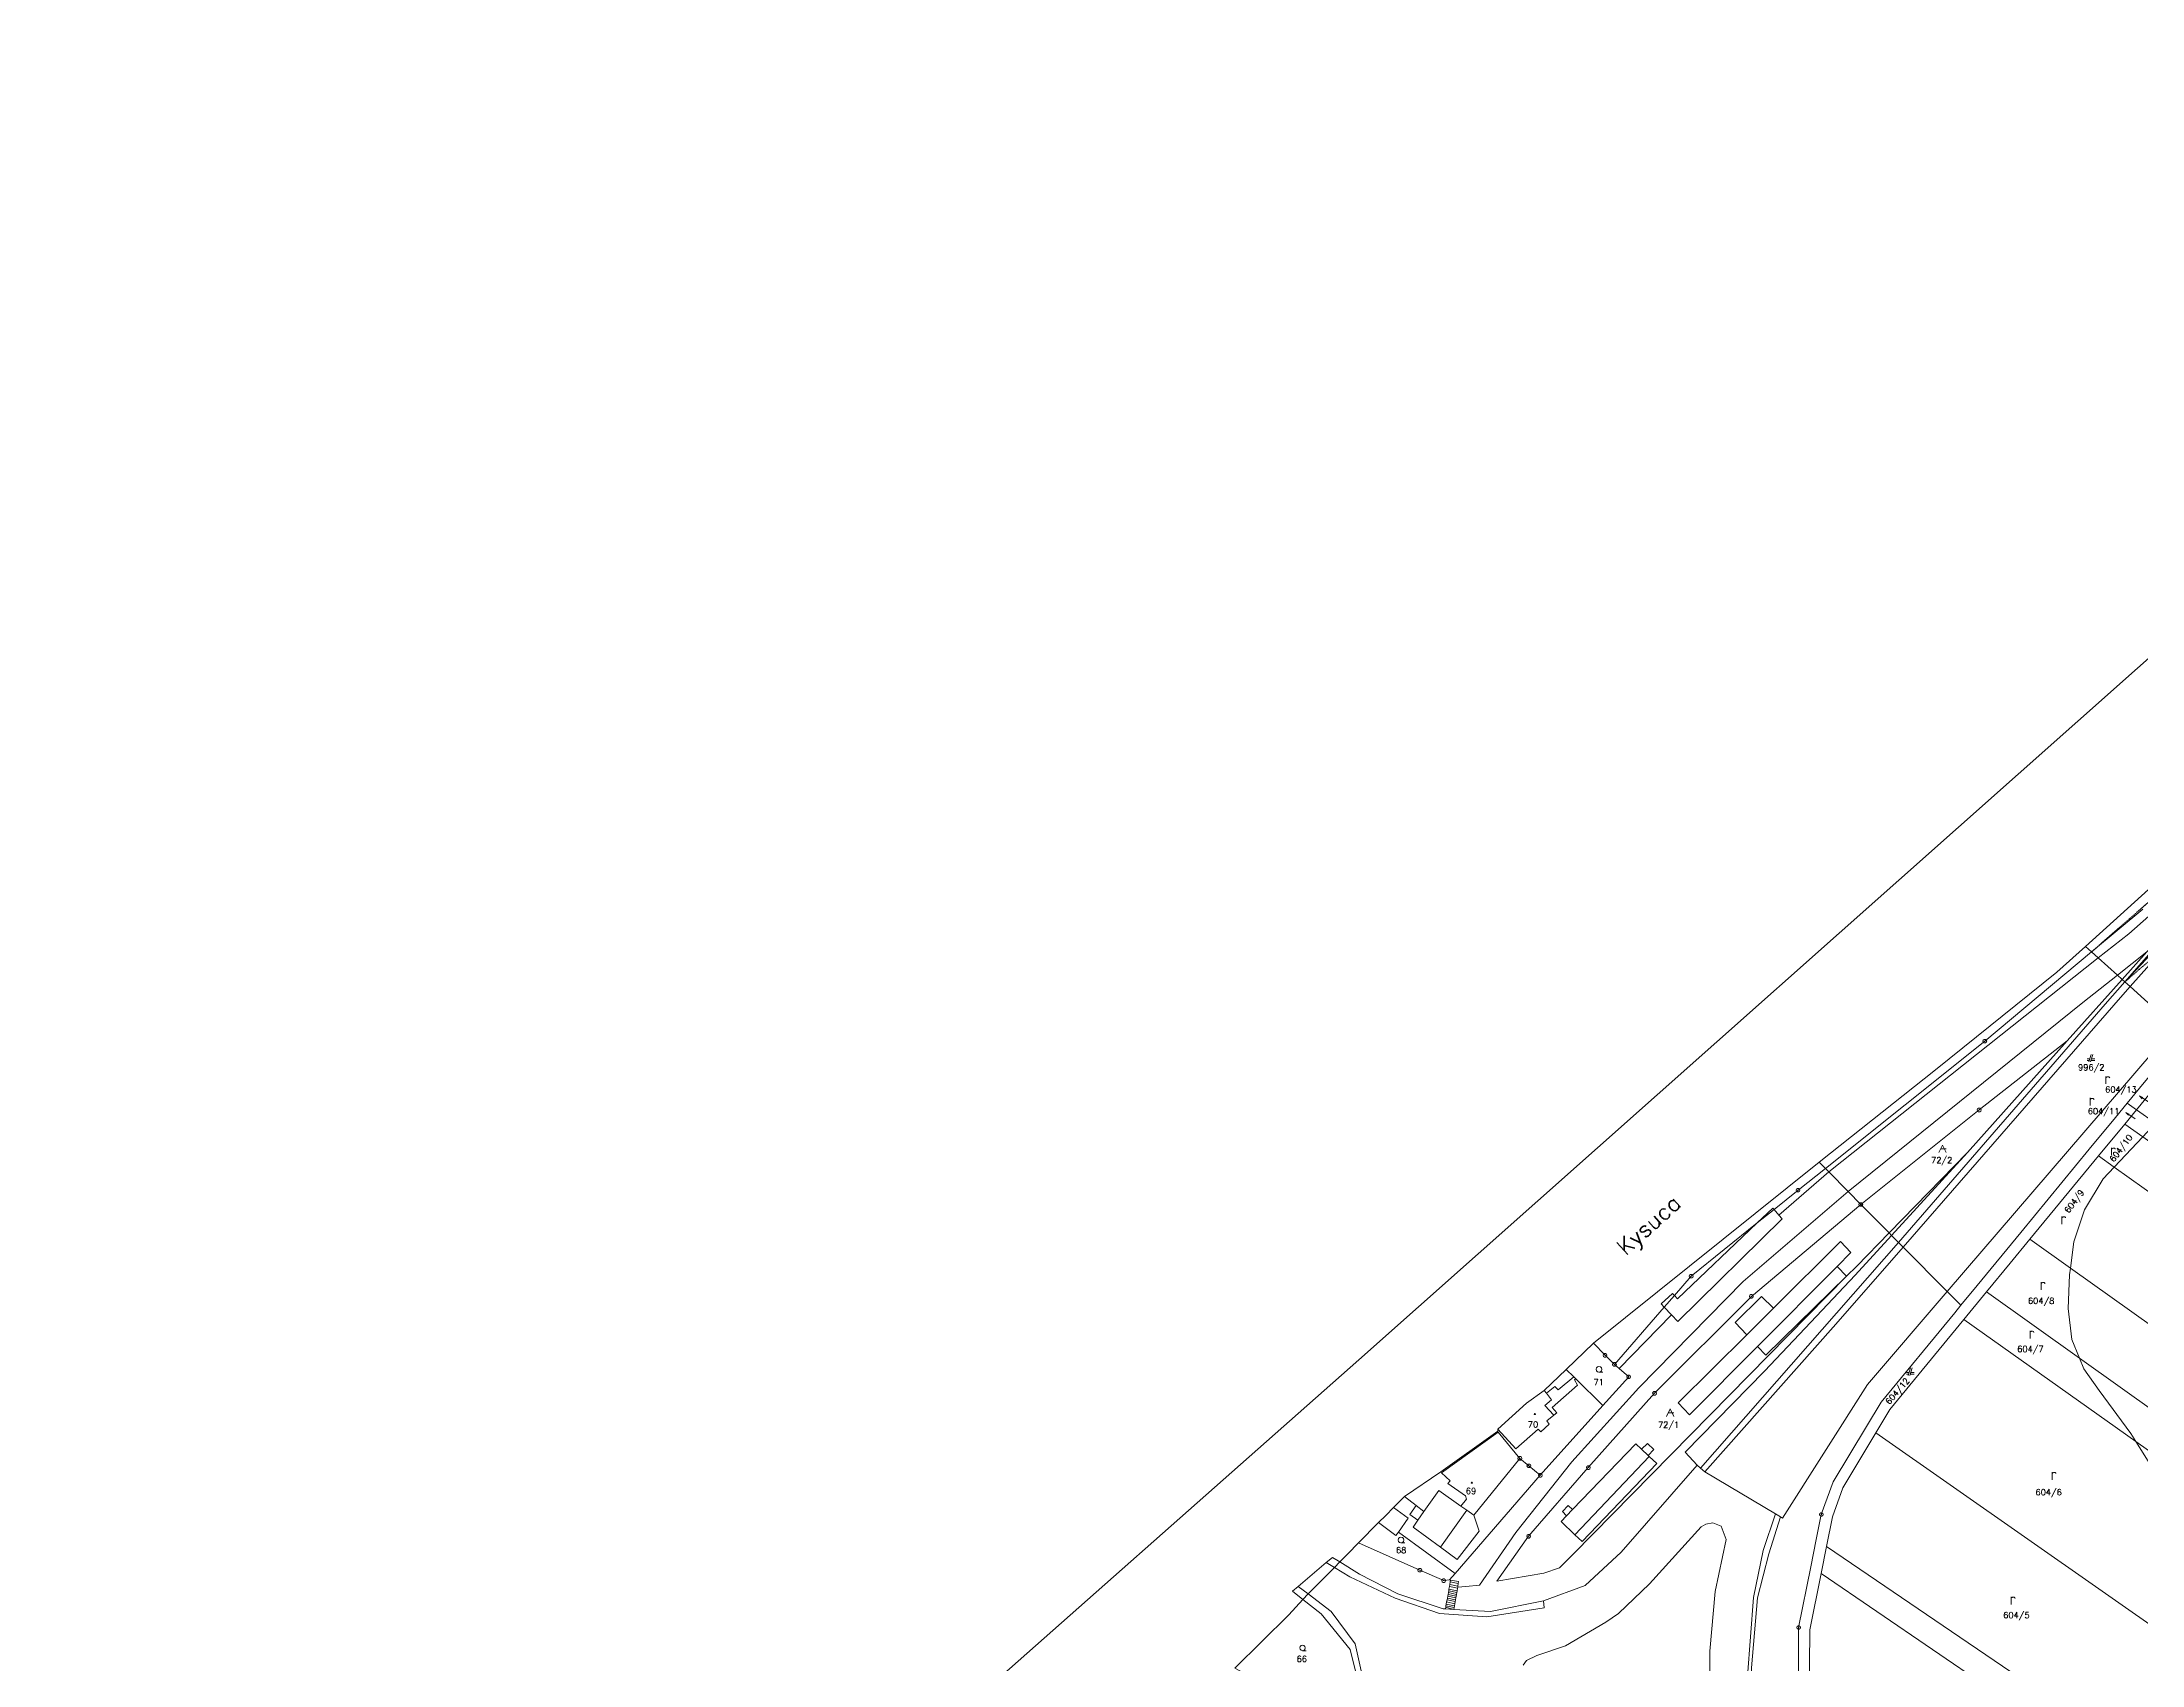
# Model space of a CAD drawing. Extents: x -443817 to 3, y -1171930 to -442383.
# Drawn here: x -443817 to -443260, y -1170342 to -1169912 of the extents above; entities that cross this region are included whole.
import ezdxf
from ezdxf.enums import TextEntityAlignment as Align

# ---------------------------------------------------------------- set-up
doc = ezdxf.new("R2010")
doc.units = 0
doc.header["$LTSCALE"] = 0.5
doc.linetypes.add('DASHDOT', pattern=[25.4, 12.7, -6.35, 0, -6.35])
doc.linetypes.add('DOT', pattern=[0.25, 0, -0.25])
for name, color, linetype, lineweight in [('KATUZ', 7, 'Continuous', 0), ('KLADPAR', 7, 'Continuous', 0), ('ZAPPAR', 7, 'Continuous', 0), ('ZNACKY', 7, 'Continuous', 0), ('ZUOB', 7, 'Continuous', 0)]:
    doc.layers.add(name, color=color, linetype=linetype, lineweight=lineweight)
doc.styles.add('ROMANS', font='romans.shx', dxfattribs={"height": 0.2})

# ---------------------------------------------------------------- blocks, each defined once
blk = doc.blocks.new('$5')
at = {"color": 0}
blk.add_line((-0.12, 0), (0.12, 0), dxfattribs=at)
at = {"color": 0, "flags": 128}
blk.add_lwpolyline([(0.15, 0.48), (0.4, 0.3), (0.5, 0.01), (0.4, -0.28), (0.15, -0.46), (-0.16, -0.46), (-0.41, -0.28), (-0.51, 0.01), (-0.41, 0.3), (-0.16, 0.48), (0.15, 0.48)], dxfattribs=at)
blk = doc.blocks.new('$30')
at = {"color": 0, "flags": 128}
blk.add_lwpolyline([(0, 0), (-0.38, 0.1), (-0.65, 0.37), (-0.75, 0.74), (-0.65, 1.11), (-0.38, 1.38), (-0.01, 1.48), (0.36, 1.38), (0.63, 1.11), (0.73, 0.73), (0.63, 0.35), (0.36, 0.08), (-0.02, -0.02), (0.98, -0.02)], dxfattribs=at)
blk = doc.blocks.new('$45')
at = {"color": 0, "flags": 128}
blk.add_lwpolyline([(0.09, 0.15), (0.18, 0), (0.09, -0.15), (-0.09, -0.15), (-0.18, 0), (-0.09, 0.15), (0.09, 0.15)], dxfattribs=at)
blk = doc.blocks.new('$435')
at = {"color": 0}
blk.add_line((1, 1), (-0.5, 1), dxfattribs=at)
at = {"color": 0, "flags": 128}
blk.add_lwpolyline([(-1, 0), (0, 2), (1, 0)], dxfattribs=at)
blk = doc.blocks.new('$432')
at = {"color": 0}
for p, q in [((-0.32, 0.8), (-1, 0.8)), ((-1, 0.4), (-0.46, 0.4)), ((0.1, 2), (-0.6, 0)), ((-0.1, 0), (0.5, 2)), ((0.02, 0.4), (1, 0.4)), ((1, 0.8), (0.14, 0.8))]:
    blk.add_line(p, q, dxfattribs=at)
blk = doc.blocks.new('$489')
at = {"color": 0}
blk.add_line((-0.2, 2), (0, 3), dxfattribs=at)
at = {"color": 0, "flags": 128}
blk.add_lwpolyline([(0, 0), (0, 3), (0.2, 2)], dxfattribs=at)
blk = doc.blocks.new('$479')
at = {"color": 0, "flags": 128}
for points in [[(0, 0), (0, 1.27), (0, 2)], [(0, 1.6), (0.1, 1.73), (0.23, 1.84), (0.37, 1.89), (0.6, 1.9), (0.77, 1.87), (0.87, 1.8), (0.96, 1.7), (1, 1.6)]]:
    blk.add_lwpolyline(points, dxfattribs=at)

msp = doc.modelspace()

# ---------------------------------------------------------------- linework, layer by layer
at = {"layer": 'KATUZ', "color": 7, "linetype": 'Continuous', "flags": 128}
msp.add_lwpolyline([(-443794.45, -1170782.16), (-443796.1, -1170767.88), (-443795.85, -1170744.99), (-443808.71, -1170677.14), (-443816.71, -1170630.78), (-443814.76, -1170616), (-443810.97, -1170604.15), (-443791.55, -1170565.47), (-443769.77, -1170532), (-443739.66, -1170498.49), (-443701.79, -1170468.69), (-443467.57, -1170261.52), (-443245.25, -1170064.11), (-443171.5, -1169998.33), (-442994.44, -1169842.64), (-442982.48, -1169816.46), (-442961.86, -1169771.31), (-442948.83, -1169742.79), (-442766.04, -1169287.74)], dxfattribs=at)
at = {"layer": 'KLADPAR', "color": 7, "linetype": 'Continuous'}
msp.add_line((-443273.25, -1170153.4), (-443274.92, -1170151.93), dxfattribs=at)
at = {"layer": 'KLADPAR', "color": 7, "linetype": 'Continuous', "flags": 128}
for points in [[(-443020.42, -1169936.47), (-443015.04, -1169940.6), (-443026.09, -1169954.69), (-443093.25, -1170025.02), (-443158.56, -1170093.48), (-443160, -1170095.02), (-443162.22, -1170097.04), (-443175.72, -1170109.36), (-443178.56, -1170111.99), (-443189.03, -1170121.72), (-443206.19, -1170137.67), (-443211.26, -1170142.38), (-443217.8, -1170148.46), (-443219.36, -1170149.91), (-443230.3, -1170160.08), (-443232.08, -1170161.73), (-443248.02, -1170176.1), (-443250.63, -1170173.76), (-443263.04, -1170162.58), (-443264.45, -1170161.33)], [(-443274.92, -1170151.93), (-443206.29, -1170089.93), (-443149.52, -1170025.45), (-443150.64, -1170034.48), (-443150.99, -1170037.35)], [(-443701.79, -1170468.69), (-443467.57, -1170261.52), (-443245.25, -1170064.11)], [(-443206.29, -1170089.93), (-443274.92, -1170151.93), (-443282.48, -1170158.76), (-443314.64, -1170184.69), (-443345.49, -1170209.13), (-443405.32, -1170257.09), (-443412.61, -1170264.1), (-443418.39, -1170269.66), (-443423.11, -1170273), (-443430.72, -1170279.92), (-443430.74, -1170280.49), (-443445.78, -1170291.29), (-443455.46, -1170297.82), (-443458.37, -1170300.69), (-443460.39, -1170302.8), (-443462.31, -1170304.7), (-443467.64, -1170310.04), (-443470.5, -1170312.98), (-443472.62, -1170315.13), (-443474.05, -1170316.58), (-443481.01, -1170323.63), (-443482.42, -1170325.06), (-443486.1, -1170329.18), (-443500.47, -1170343.26)], [(-443253.7, -1170181.22), (-443260.56, -1170189.55), (-443263.8, -1170193.49), (-443263.8, -1170193.49), (-443266.93, -1170197.29), (-443273.88, -1170205.74), (-443292.06, -1170227.83), (-443303.57, -1170241.82), (-443307.95, -1170247.1), (-443311.56, -1170243.45), (-443323.25, -1170231.64), (-443324.45, -1170230.43), (-443326.32, -1170228.56), (-443326.95, -1170227.92), (-443306.14, -1170206.62), (-443279.77, -1170176.96), (-443303.07, -1170195.31), (-443334.46, -1170220.38), (-443337.82, -1170216.9), (-443342.94, -1170211.71), (-443343.85, -1170210.79), (-443345.49, -1170209.13), (-443314.64, -1170184.69), (-443282.48, -1170158.76), (-443274.92, -1170151.93), (-443273.25, -1170153.4), (-443271.48, -1170154.98), (-443266.42, -1170159.56), (-443265.23, -1170160.63), (-443265.16, -1170160.69), (-443264.45, -1170161.33), (-443263.04, -1170162.58), (-443250.63, -1170173.76)], [(-443264.45, -1170161.33), (-443265.16, -1170160.69), (-443265.23, -1170160.63), (-443266.42, -1170159.56), (-443271.48, -1170154.98), (-443273.25, -1170153.4)], [(-443351.11, -1170352.61), (-443350.98, -1170336.92), (-443350.94, -1170332.54), (-443347.7, -1170316.39), (-443346.25, -1170309.17), (-443344.93, -1170302.58), (-443341.8, -1170293.9), (-443332.95, -1170279.23), (-443329.08, -1170272.81), (-443309.55, -1170249.08), (-443307.95, -1170247.1), (-443303.57, -1170241.82), (-443292.06, -1170227.83), (-443273.88, -1170205.74), (-443266.93, -1170197.29), (-443263.8, -1170193.49), (-443261.35, -1170195.23), (-443261.35, -1170195.23), (-443264.48, -1170199.03), (-443271.44, -1170207.48), (-443289.61, -1170229.57), (-443294.84, -1170235.92), (-443301.13, -1170243.56), (-443307.1, -1170250.82), (-443326.76, -1170274.72), (-443330.51, -1170280.94), (-443339.23, -1170295.45), (-443341.99, -1170303.17), (-443343.56, -1170311.01), (-443345.01, -1170318.23), (-443348, -1170333.13), (-443348.15, -1170352.15)], [(-443467.89, -1170346.25), (-443469.87, -1170338.31), (-443477.52, -1170328.93), (-443482.42, -1170325.06), (-443481.01, -1170323.63), (-443474.05, -1170316.58), (-443472.62, -1170315.13), (-443470.5, -1170312.98), (-443467.64, -1170310.04), (-443451.37, -1170317.33), (-443445.05, -1170320.09), (-443443.48, -1170319.91), (-443442.01, -1170318.22), (-443419.44, -1170292.16), (-443402.83, -1170273.66), (-443396, -1170266.06), (-443398.56, -1170263.82), (-443399.77, -1170262.77), (-443402.28, -1170260.35), (-443405.32, -1170257.09), (-443345.49, -1170209.13), (-443343.85, -1170210.79), (-443342.94, -1170211.71), (-443337.82, -1170216.9), (-443334.46, -1170220.38), (-443363.48, -1170244.75), (-443389.14, -1170270.43), (-443406.71, -1170290.13), (-443422.53, -1170308.33), (-443430.98, -1170320.26), (-443418.5, -1170318.1), (-443414.32, -1170316.73), (-443410.68, -1170313.03), (-443338.24, -1170239.38), (-443338.24, -1170239.38), (-443335.51, -1170236.69), (-443326.95, -1170227.92), (-443326.32, -1170228.56), (-443324.45, -1170230.43), (-443323.25, -1170231.64), (-443311.56, -1170243.45), (-443307.95, -1170247.1), (-443309.55, -1170249.08), (-443329.08, -1170272.81), (-443332.95, -1170279.23), (-443341.8, -1170293.9), (-443344.93, -1170302.58), (-443346.25, -1170309.17), (-443347.7, -1170316.39), (-443350.94, -1170332.54), (-443350.98, -1170336.92), (-443351.11, -1170352.61)]]:
    msp.add_lwpolyline(points, dxfattribs=at)
at = {"layer": 'KLADPAR', "color": 7, "linetype": 'DOT'}
for points in [[(-443264.45, -1170161.33), (-443253.46, -1170151.88), (-443215.88, -1170119.65), (-443168.75, -1170071.71), (-443155.14, -1170057.94), (-443135.48, -1170038.06), (-443133.03, -1170035.9), (-443111.22, -1170016.64), (-443032.31, -1169946.97), (-443032.11, -1169946.79), (-443020.42, -1169936.47)], [(-443273.25, -1170153.4), (-443256.11, -1170138.4), (-443234.55, -1170119.51), (-443219.58, -1170106.4), (-443208.72, -1170095.47), (-443184.01, -1170070.59), (-443150.99, -1170037.35)]]:
    msp.add_lwpolyline(points, dxfattribs=at)
at = {"layer": 'KLADPAR', "color": 7, "linetype": 'DASHDOT'}
for points in [[(-443020.42, -1169936.47), (-443032.11, -1169946.79), (-443032.31, -1169946.97), (-443111.22, -1170016.64), (-443133.03, -1170035.9), (-443135.48, -1170038.06), (-443155.14, -1170057.94), (-443168.75, -1170071.71), (-443215.88, -1170119.65), (-443253.46, -1170151.88), (-443264.45, -1170161.33)], [(-443150.99, -1170037.35), (-443184.01, -1170070.59), (-443208.72, -1170095.47), (-443219.58, -1170106.4), (-443234.55, -1170119.51), (-443256.11, -1170138.4), (-443273.25, -1170153.4)]]:
    msp.add_lwpolyline(points, dxfattribs=at)
at = {"layer": 'KLADPAR', "color": 7, "linetype": 'Continuous', "flags": 128}
for points in [[(-443258.11, -1170191.29), (-443261.35, -1170195.23), (-443263.8, -1170193.49), (-443260.56, -1170189.55), (-443253.7, -1170181.22), (-443248.02, -1170176.1), (-443245.81, -1170178.09), (-443251.38, -1170183.13), (-443258.11, -1170191.29)], [(-443326.95, -1170227.92), (-443334.46, -1170220.38), (-443303.07, -1170195.31), (-443279.77, -1170176.96), (-443306.14, -1170206.62), (-443326.95, -1170227.92)], [(-443258.11, -1170191.29), (-443253.02, -1170194.9), (-443254.78, -1170197.24), (-443256.28, -1170198.83), (-443261.35, -1170195.23), (-443258.11, -1170191.29)], [(-443169.51, -1170266.55), (-443174.42, -1170273.57), (-443175.8, -1170275.51), (-443267.26, -1170210.45), (-443259.69, -1170202.44), (-443169.51, -1170266.55)], [(-443271.44, -1170207.48), (-443267.26, -1170210.45), (-443270.17, -1170213.54), (-443275.15, -1170221.79), (-443277.96, -1170230.26), (-443278.88, -1170237.21), (-443289.61, -1170229.57), (-443271.44, -1170207.48)], [(-443175.8, -1170275.51), (-443192.34, -1170298.83), (-443278.88, -1170237.21), (-443277.96, -1170230.26), (-443275.15, -1170221.79), (-443270.17, -1170213.54), (-443267.26, -1170210.45), (-443175.8, -1170275.51)], [(-443334.46, -1170220.38), (-443326.95, -1170227.92), (-443335.51, -1170236.69), (-443338.24, -1170239.38), (-443410.68, -1170313.03), (-443414.32, -1170316.73), (-443418.5, -1170318.1), (-443430.98, -1170320.26), (-443422.53, -1170308.33), (-443406.71, -1170290.13), (-443389.14, -1170270.43), (-443363.48, -1170244.75), (-443334.46, -1170220.38)], [(-443289.61, -1170229.57), (-443278.88, -1170237.21), (-443279.11, -1170238.99), (-443279.52, -1170247.94), (-443278.51, -1170256.2), (-443276.5, -1170261.11), (-443301.13, -1170243.56), (-443294.84, -1170235.92), (-443289.61, -1170229.57)], [(-443192.34, -1170298.83), (-443202.83, -1170313.62), (-443276.5, -1170261.11), (-443278.51, -1170256.2), (-443279.52, -1170247.94), (-443279.11, -1170238.99), (-443278.88, -1170237.21), (-443192.34, -1170298.83)], [(-443301.13, -1170243.56), (-443276.5, -1170261.11), (-443275.33, -1170263.97), (-443271.3, -1170269.66), (-443262.87, -1170281.09), (-443261.55, -1170283.19), (-443307.1, -1170250.82), (-443301.13, -1170243.56)], [(-443326.76, -1170274.72), (-443307.1, -1170250.82), (-443261.55, -1170283.19), (-443256.06, -1170291.91), (-443251.6, -1170304.38), (-443249.28, -1170317.23), (-443249.45, -1170331.29), (-443250.77, -1170336.64), (-443330.51, -1170280.94), (-443326.76, -1170274.72)], [(-443402.83, -1170273.66), (-443410.06, -1170266.58), (-443410.58, -1170266.08), (-443412.61, -1170264.1), (-443405.32, -1170257.09), (-443402.28, -1170260.35), (-443399.77, -1170262.77), (-443398.56, -1170263.82), (-443396, -1170266.06), (-443402.83, -1170273.66)], [(-443419.44, -1170292.16), (-443422.46, -1170289.67), (-443424.86, -1170287.69), (-443430.57, -1170280.7), (-443430.74, -1170280.49), (-443430.72, -1170279.92), (-443423.11, -1170273), (-443418.39, -1170269.66), (-443412.61, -1170264.1), (-443410.58, -1170266.08), (-443410.06, -1170266.58), (-443402.83, -1170273.66), (-443419.44, -1170292.16)], [(-443202.83, -1170313.62), (-443208.16, -1170321.13), (-443261.55, -1170283.19), (-443262.87, -1170281.09), (-443271.3, -1170269.66), (-443275.33, -1170263.97), (-443276.5, -1170261.11), (-443202.83, -1170313.62)], [(-443442.01, -1170318.22), (-443457.05, -1170307.25), (-443457.73, -1170308.12), (-443462.31, -1170304.7), (-443460.39, -1170302.8), (-443458.37, -1170300.69), (-443455.46, -1170297.82), (-443445.78, -1170291.29), (-443430.74, -1170280.49), (-443430.57, -1170280.7), (-443424.86, -1170287.69), (-443422.46, -1170289.67), (-443419.44, -1170292.16), (-443442.01, -1170318.22)], [(-443330.51, -1170280.94), (-443250.77, -1170336.64), (-443251.94, -1170341.35), (-443256.33, -1170351.31), (-443261.02, -1170358.28), (-443265.91, -1170363.82), (-443343.56, -1170311.01), (-443341.99, -1170303.17), (-443339.23, -1170295.45), (-443330.51, -1170280.94)], [(-443208.16, -1170321.13), (-443229.63, -1170351.41), (-443250.77, -1170336.64), (-443249.45, -1170331.29), (-443249.28, -1170317.23), (-443251.6, -1170304.38), (-443256.06, -1170291.91), (-443261.55, -1170283.19), (-443208.16, -1170321.13)], [(-443457.05, -1170307.25), (-443442.01, -1170318.22), (-443443.48, -1170319.91), (-443445.05, -1170320.09), (-443451.37, -1170317.33), (-443467.64, -1170310.04), (-443462.31, -1170304.7), (-443457.73, -1170308.12), (-443457.05, -1170307.25)], [(-443343.56, -1170311.01), (-443265.91, -1170363.82), (-443267.57, -1170365.69), (-443271.15, -1170368.54), (-443345.01, -1170318.23), (-443343.56, -1170311.01)], [(-443345.01, -1170318.23), (-443271.15, -1170368.54), (-443274.79, -1170371.43), (-443282.57, -1170376.22), (-443294, -1170380.79), (-443305.99, -1170383.19), (-443314.17, -1170383.36), (-443323.21, -1170395.86), (-443312.63, -1170413.32), (-443304.72, -1170425.64), (-443305.08, -1170425.61), (-443306.92, -1170424.87), (-443323.96, -1170418.01), (-443329.89, -1170415.62), (-443344.67, -1170374.13), (-443348.15, -1170352.15), (-443348, -1170333.13), (-443345.01, -1170318.23)], [(-443472.45, -1170359.82), (-443478.9, -1170355.28), (-443477.33, -1170352.48), (-443481.45, -1170350.1), (-443485.01, -1170347.93), (-443486.45, -1170350.86), (-443500.47, -1170343.26), (-443486.1, -1170329.18), (-443482.42, -1170325.06), (-443477.52, -1170328.93), (-443469.87, -1170338.31), (-443467.89, -1170346.25), (-443468.01, -1170350.29), (-443469.05, -1170354.39), (-443472.45, -1170359.82)]]:
    msp.add_lwpolyline(points, close=True, dxfattribs=at)
at = {"layer": 'KLADPAR', "color": 7, "linetype": 'Continuous'}
for points in [[(-443261.35, -1170195.23), (-443256.28, -1170198.83), (-443259.69, -1170202.44), (-443264.48, -1170199.03)], [(-443264.48, -1170199.03), (-443259.69, -1170202.44), (-443267.26, -1170210.45), (-443271.44, -1170207.48)]]:
    msp.add_3dface(points, dxfattribs=at)
at = {"layer": 'ZAPPAR', "color": 7, "linetype": 'Continuous'}
for p, q in [((-443326.32, -1170228.56), (-443306.14, -1170206.62)), ((-443342.94, -1170211.71), (-443356.15, -1170223.17)), ((-443357.76, -1170221.32), (-443361.9, -1170225.27)), ((-443357.44, -1170221.68), (-443357.76, -1170221.32)), ((-443324.45, -1170230.43), (-443376.97, -1170290.23)), ((-443339.81, -1170230.2), (-443357.59, -1170247.85)), ((-443361.84, -1170257.98), (-443340.7, -1170236.78)), ((-443399.77, -1170262.77), (-443386.57, -1170247.59)), ((-443357.59, -1170247.85), (-443364.67, -1170254.88)), ((-443398.56, -1170263.82), (-443384.63, -1170249.64)), ((-443418.39, -1170269.66), (-443417.82, -1170270.4)), ((-443424.86, -1170287.69), (-443437.02, -1170302.77)), ((-443394.15, -1170283.82), (-443410.9, -1170301.26)), ((-443410.25, -1170307.92), (-443390.57, -1170287.15)), ((-443392.63, -1170285.24), (-443394.15, -1170283.82)), ((-443390.86, -1170286.89), (-443392.63, -1170285.24)), ((-443390.57, -1170287.15), (-443390.86, -1170286.89)), ((-443455.46, -1170297.82), (-443452.34, -1170300.19)), ((-443452.34, -1170300.19), (-443450.31, -1170301.74)), ((-443450.31, -1170301.74), (-443451.93, -1170304.09)), ((-443438.94, -1170301.42), (-443445.87, -1170311.26)), ((-443410.9, -1170301.26), (-443412.47, -1170302.89)), ((-443474.05, -1170316.58), (-443476.2, -1170315.3)), ((-443407.52, -1170321.42), (-443398.04, -1170312.55)), ((-443443.45, -1170321.12), (-443443.54, -1170321.65)), ((-443443.48, -1170319.91), (-443443.25, -1170319.95)), ((-443443.33, -1170320.42), (-443443.45, -1170321.12)), ((-443443.45, -1170321.12), (-443441.29, -1170321.52)), ((-443443.25, -1170319.95), (-443443.33, -1170320.42)), ((-443443.33, -1170320.42), (-443441.18, -1170320.81)), ((-443418.58, -1170325.47), (-443407.52, -1170321.42)), ((-443444.45, -1170326.73), (-443442.28, -1170327.22)), ((-443444.37, -1170326.29), (-443442.2, -1170326.78)), ((-443444.27, -1170325.74), (-443442.11, -1170326.23)), ((-443444.17, -1170325.19), (-443442.01, -1170325.65)), ((-443444.08, -1170324.71), (-443441.93, -1170325.15)), ((-443443.99, -1170324.23), (-443441.85, -1170324.69)), ((-443443.9, -1170323.73), (-443441.76, -1170324.19)), ((-443443.81, -1170323.23), (-443441.68, -1170323.73)), ((-443443.73, -1170322.76), (-443441.6, -1170323.28)), ((-443443.66, -1170322.33), (-443441.51, -1170322.77)), ((-443443.54, -1170321.65), (-443441.39, -1170322.09)), ((-443442.2, -1170326.78), (-443442.28, -1170327.22)), ((-443442.11, -1170326.23), (-443442.2, -1170326.78)), ((-443442.01, -1170325.65), (-443442.11, -1170326.23)), ((-443441.93, -1170325.15), (-443442.01, -1170325.65)), ((-443441.85, -1170324.69), (-443441.93, -1170325.15)), ((-443441.76, -1170324.19), (-443441.85, -1170324.69)), ((-443441.68, -1170323.73), (-443441.76, -1170324.19)), ((-443441.6, -1170323.28), (-443441.68, -1170323.73)), ((-443441.51, -1170322.77), (-443441.6, -1170323.28)), ((-443441.39, -1170322.09), (-443441.51, -1170322.77))]:
    msp.add_line(p, q, dxfattribs=at)
at = {"layer": 'ZAPPAR', "color": 7, "linetype": 'Continuous', "flags": 128}
for points in [[(-443021.57, -1169935.38), (-443032.11, -1169946.79), (-443050.99, -1169967.24), (-443164.87, -1170089.97), (-443250.63, -1170173.76), (-443256.92, -1170179.91), (-443311.56, -1170243.45)], [(-443264.45, -1170161.33), (-443237.67, -1170132.89), (-443216.3, -1170109.88), (-443199.32, -1170091.59), (-443163.92, -1170053.63), (-443138.14, -1170026.25)], [(-443324.45, -1170230.43), (-443269.63, -1170167.22), (-443264.45, -1170161.33), (-443230.91, -1170123.19), (-443219.31, -1170110.13)], [(-443323.25, -1170231.64), (-443265, -1170164.75), (-443263.04, -1170162.58), (-443253.46, -1170151.88), (-443222.01, -1170116.77)], [(-443279.77, -1170176.96), (-443265.16, -1170160.69), (-443258.59, -1170153.38), (-443230.91, -1170123.19)], [(-443343.85, -1170210.79), (-443301.58, -1170177.08), (-443273.25, -1170153.4), (-443259.67, -1170142.05)], [(-443342.94, -1170211.71), (-443271.48, -1170154.98), (-443263.42, -1170148.58), (-443258.07, -1170143.92)], [(-443337.82, -1170216.9), (-443275.63, -1170166.82), (-443266.42, -1170159.56), (-443258.59, -1170153.38)], [(-443343.85, -1170210.79), (-443351.11, -1170216.58), (-443357.44, -1170221.68)], [(-443337.82, -1170216.9), (-443365.67, -1170240.8), (-443393.33, -1170268.94), (-443411.09, -1170288.56), (-443425.89, -1170307.3), (-443435.6, -1170321.27), (-443439.21, -1170321.68), (-443441.34, -1170321.81)], [(-443386.57, -1170247.59), (-443384.63, -1170249.64), (-443383.01, -1170251.37), (-443355.27, -1170224.18), (-443356.15, -1170223.17), (-443357.44, -1170221.68)], [(-443386.57, -1170247.59), (-443383.88, -1170244.49), (-443379.43, -1170239.38), (-443361.9, -1170225.27), (-443357.44, -1170221.68)], [(-443361.9, -1170225.27), (-443383.04, -1170245.42), (-443383.88, -1170244.49)], [(-443326.32, -1170228.56), (-443335.99, -1170239.07), (-443347.7, -1170251.53), (-443359.98, -1170264.59), (-443381.03, -1170286), (-443377.82, -1170289.45)], [(-443323.25, -1170231.64), (-443341.05, -1170252.07), (-443375.85, -1170291.23)], [(-443340.7, -1170236.78), (-443337.06, -1170233.12), (-443339.81, -1170230.2)], [(-443359.63, -1170260.28), (-443338.24, -1170239.38), (-443340.7, -1170236.78)], [(-443311.56, -1170243.45), (-443332.71, -1170268.05), (-443355.21, -1170303.53), (-443355.79, -1170303.18)], [(-443383.88, -1170244.49), (-443384.38, -1170243.94), (-443387.39, -1170246.71), (-443386.57, -1170247.59)], [(-443357.59, -1170247.85), (-443360.77, -1170244.77), (-443367.76, -1170251.64), (-443364.67, -1170254.88), (-443382.89, -1170272.98), (-443379.91, -1170276.1), (-443361.84, -1170257.98), (-443359.63, -1170260.28)], [(-443410.06, -1170266.58), (-443410.39, -1170266.85), (-443409.54, -1170268.23), (-443416.3, -1170274.16), (-443415.05, -1170275.6), (-443415.86, -1170276.25), (-443417.75, -1170277.76), (-443417.07, -1170278.62), (-443419.26, -1170280.68), (-443420.03, -1170279.97), (-443425.96, -1170285.18), (-443430.72, -1170279.92)], [(-443410.58, -1170266.08), (-443414.69, -1170269.5), (-443415.57, -1170268.59), (-443417.82, -1170270.4), (-443416.46, -1170272.19), (-443418.2, -1170273.7), (-443415.86, -1170276.25)], [(-443430.57, -1170280.7), (-443445.6, -1170291.54), (-443443.38, -1170293.65), (-443443.96, -1170294.3), (-443439.29, -1170297.6), (-443439.05, -1170298.52), (-443440.52, -1170300.31)], [(-443408.33, -1170309.73), (-443388.56, -1170289.02), (-443390.57, -1170287.15)], [(-443392.63, -1170285.24), (-443390.99, -1170283.72), (-443389.35, -1170285.29), (-443390.86, -1170286.89)], [(-443398.04, -1170312.55), (-443377.82, -1170289.45), (-443376.97, -1170290.23), (-443375.85, -1170291.23)], [(-443375.85, -1170291.23), (-443357.08, -1170302.42), (-443360.32, -1170312.06), (-443362.87, -1170324.56), (-443364.49, -1170345.39)], [(-443438.94, -1170301.42), (-443440.52, -1170300.31), (-443446.37, -1170296.2), (-443450.31, -1170301.74)], [(-443457.05, -1170307.25), (-443454.44, -1170303.5), (-443458.37, -1170300.69)], [(-443451.93, -1170304.09), (-443454.06, -1170302.53), (-443452.34, -1170300.19)], [(-443451.93, -1170304.09), (-443453.18, -1170305.9), (-443445.87, -1170311.26)], [(-443435.66, -1170306.98), (-443437.02, -1170302.77), (-443438.94, -1170301.42)], [(-443374.55, -1170360.35), (-443374.45, -1170338.82), (-443373.03, -1170322.97), (-443373.03, -1170322.97), (-443370.14, -1170309.22), (-443371.44, -1170305.63), (-443373.72, -1170304.73), (-443375.51, -1170305.11), (-443376.82, -1170305.87), (-443390.52, -1170320.96), (-443398.67, -1170328.85), (-443402.08, -1170331.08), (-443412.8, -1170337.38), (-443420.34, -1170339.96), (-443423.06, -1170341.28), (-443423.95, -1170342.52)], [(-443412.47, -1170302.89), (-443413.95, -1170304.43), (-443410.25, -1170307.92), (-443408.33, -1170309.73)], [(-443410.9, -1170301.26), (-443412.01, -1170300.16), (-443413.53, -1170301.76), (-443412.47, -1170302.89)], [(-443335.32, -1170443.07), (-443342.85, -1170432.32), (-443350.05, -1170416.32), (-443356.27, -1170398.35), (-443360.24, -1170380.86), (-443362.09, -1170367.71), (-443363.47, -1170343.2), (-443361.83, -1170324.65), (-443358.87, -1170313.02), (-443355.79, -1170303.18), (-443357.08, -1170302.42)], [(-443445.87, -1170311.26), (-443441.45, -1170314.49), (-443435.66, -1170306.98)], [(-443472.62, -1170315.13), (-443474.53, -1170313.94), (-443476.2, -1170315.3), (-443483.64, -1170321.62)], [(-443472.62, -1170315.13), (-443467.38, -1170318.39), (-443457.2, -1170323.61), (-443445.17, -1170327.57), (-443444.6, -1170327.6)], [(-443474.05, -1170316.58), (-443469.91, -1170319.06), (-443457.93, -1170324.77), (-443446.2, -1170328.79), (-443433.59, -1170329.68), (-443418.45, -1170327.27), (-443418.58, -1170325.47)], [(-443443.25, -1170319.95), (-443441.1, -1170320.3), (-443441.18, -1170320.81), (-443441.29, -1170321.52), (-443441.34, -1170321.81), (-443441.39, -1170322.09)], [(-443481.01, -1170323.63), (-443483.64, -1170321.62), (-443485.18, -1170322.86), (-443482.42, -1170325.06)], [(-443481.01, -1170323.63), (-443474.88, -1170328.32), (-443468.54, -1170336.81), (-443466.74, -1170344.76), (-443467.1, -1170351.08), (-443469.07, -1170356.71), (-443475.41, -1170371.21), (-443479.02, -1170382.88), (-443480.15, -1170383.38)], [(-443442.28, -1170327.22), (-443442.37, -1170327.73), (-443444.52, -1170327.15), (-443444.45, -1170326.73)], [(-443443.54, -1170321.65), (-443443.66, -1170322.33), (-443443.73, -1170322.76), (-443443.81, -1170323.23), (-443443.9, -1170323.73), (-443443.99, -1170324.23), (-443444.08, -1170324.71), (-443444.17, -1170325.19), (-443444.27, -1170325.74), (-443444.37, -1170326.29), (-443444.45, -1170326.73)], [(-443418.58, -1170325.47), (-443432.6, -1170328.29), (-443442.37, -1170327.73)], [(-443442.37, -1170327.73), (-443444.6, -1170327.6), (-443444.52, -1170327.15)]]:
    msp.add_lwpolyline(points, dxfattribs=at)
at = {"layer": 'ZUOB', "color": 7, "linetype": 'Continuous', "flags": 128}
for points in [[(-443794.45, -1170782.16), (-443796.1, -1170767.88), (-443795.85, -1170744.99), (-443808.71, -1170677.14), (-443816.71, -1170630.78), (-443814.76, -1170616), (-443810.97, -1170604.15), (-443791.55, -1170565.47), (-443769.77, -1170532), (-443739.66, -1170498.49), (-443701.79, -1170468.69), (-443467.57, -1170261.52), (-443245.25, -1170064.11), (-443171.5, -1169998.33), (-442994.44, -1169842.64)], [(-443351.11, -1170352.61), (-443350.98, -1170336.92), (-443350.94, -1170332.54), (-443347.7, -1170316.39), (-443346.25, -1170309.17), (-443344.93, -1170302.58), (-443341.8, -1170293.9), (-443332.95, -1170279.23), (-443329.08, -1170272.81), (-443309.55, -1170249.08), (-443307.95, -1170247.1), (-443311.56, -1170243.45), (-443323.25, -1170231.64), (-443324.45, -1170230.43), (-443326.32, -1170228.56), (-443326.95, -1170227.92), (-443334.46, -1170220.38), (-443337.82, -1170216.9), (-443342.94, -1170211.71), (-443343.85, -1170210.79), (-443345.49, -1170209.13), (-443405.32, -1170257.09), (-443412.61, -1170264.1), (-443418.39, -1170269.66), (-443423.11, -1170273), (-443430.72, -1170279.92), (-443430.74, -1170280.49), (-443445.78, -1170291.29), (-443455.46, -1170297.82), (-443458.37, -1170300.69), (-443460.39, -1170302.8), (-443462.31, -1170304.7), (-443467.64, -1170310.04), (-443470.5, -1170312.98), (-443472.62, -1170315.13), (-443474.05, -1170316.58), (-443481.01, -1170323.63), (-443482.42, -1170325.06), (-443486.1, -1170329.18), (-443500.47, -1170343.26)], [(-443500.47, -1170343.26), (-443486.1, -1170329.18), (-443482.42, -1170325.06), (-443481.01, -1170323.63), (-443474.05, -1170316.58), (-443472.62, -1170315.13), (-443470.5, -1170312.98), (-443467.64, -1170310.04), (-443462.31, -1170304.7), (-443460.39, -1170302.8), (-443458.37, -1170300.69), (-443455.46, -1170297.82), (-443445.78, -1170291.29), (-443430.74, -1170280.49), (-443430.72, -1170279.92), (-443423.11, -1170273), (-443418.39, -1170269.66), (-443412.61, -1170264.1), (-443405.32, -1170257.09), (-443345.49, -1170209.13), (-443343.85, -1170210.79), (-443342.94, -1170211.71), (-443337.82, -1170216.9), (-443334.46, -1170220.38), (-443326.95, -1170227.92), (-443326.32, -1170228.56), (-443324.45, -1170230.43), (-443323.25, -1170231.64), (-443311.56, -1170243.45), (-443307.95, -1170247.1), (-443309.55, -1170249.08), (-443329.08, -1170272.81), (-443332.95, -1170279.23), (-443341.8, -1170293.9), (-443344.93, -1170302.58), (-443346.25, -1170309.17), (-443347.7, -1170316.39), (-443350.94, -1170332.54), (-443350.98, -1170336.92), (-443351.11, -1170352.61)]]:
    msp.add_lwpolyline(points, dxfattribs=at)

# ---------------------------------------------------------------- block references
at = {"layer": 'KLADPAR', "color": 7, "linetype": 'Continuous'}
for name, p in [('$432', (-443273.44, -1170182.57)), ('$479', (-443269.45, -1170188.4)), ('$479', (-443273.62, -1170194.13)), ('$435', (-443312.8, -1170206.6)), ('$479', (-443268, -1170207.32)), ('$479', (-443281.15, -1170225.54)), ('$479', (-443286.65, -1170242.96)), ('$479', (-443289.54, -1170255.88)), ('$30', (-443403.87, -1170264.81)), ('$432', (-443321.34, -1170265.71)), ('$45', (-443420.88, -1170275.92)), ('$435', (-443385.01, -1170276.57)), ('$479', (-443283.73, -1170293.33)), ('$45', (-443437.56, -1170294.14)), ('$30', (-443456.37, -1170310.06)), ('$479', (-443294.57, -1170326.39)), ('$30', (-443482.47, -1170338.66))]:
    msp.add_blockref(name, p, dxfattribs=at)
at = {"layer": 'KLADPAR', "color": 7, "linetype": 'Continuous', "rotation": 56.270186}
for p in [(-443258.1, -1170193.26), (-443261.71, -1170197.66)]:
    msp.add_blockref('$489', p, dxfattribs=at)
at = {"layer": 'ZNACKY', "color": 7, "linetype": 'Continuous'}
for p in [(-443301.58, -1170177.08), (-443303.07, -1170195.31), (-443351.11, -1170216.58), (-443334.46, -1170220.38), (-443379.43, -1170239.38), (-443363.48, -1170244.75), (-443402.28, -1170260.35), (-443399.77, -1170262.77), (-443396, -1170266.06), (-443389.14, -1170270.43), (-443424.86, -1170287.69), (-443422.46, -1170289.67), (-443419.44, -1170292.16), (-443406.71, -1170290.13), (-443344.93, -1170302.58), (-443422.53, -1170308.33), (-443451.37, -1170317.33), (-443445.05, -1170320.09), (-443350.94, -1170332.54)]:
    msp.add_blockref('$5', p, dxfattribs=at)

# ---------------------------------------------------------------- texts
at = {"layer": 'KLADPAR', "color": 7, "linetype": 'Continuous', "style": 'ROMANS'}
for s, p in [('996/2', (-443273.35, -1170183.21)), ('604/13', (-443265.49, -1170189.08)), ('604/11', (-443270.09, -1170194.82)), ('72/2', (-443313, -1170207.81)), ('604/8', (-443286.63, -1170245.11)), ('604/7', (-443289.48, -1170257.88)), ('71', (-443403.95, -1170266.65)), ('70', (-443421.37, -1170277.87)), ('72/1', (-443385.42, -1170277.95)), ('69', (-443437.81, -1170295.53)), ('604/6', (-443284.65, -1170295.86)), ('68', (-443456.33, -1170311.22)), ('604/5', (-443293.19, -1170328.45)), ('66', (-443482.67, -1170340.06))]:
    msp.add_text(s, height=1.6, dxfattribs=at).set_placement(p, align=Align.TOP_CENTER)
for s, rotation, p in [('604/10', 52.941, (-443266.11, -1170204.96)), ('604/9', 52.941, (-443278.49, -1170219.05)), ('604/12', 49.504, (-443325.37, -1170269.33))]:
    msp.add_text(s, height=1.6, rotation=rotation, dxfattribs=at).set_placement(p, align=Align.TOP_CENTER)
at = {"layer": 'ZNACKY', "color": 7, "linetype": 'Continuous', "style": 'ROMANS'}
msp.add_text('Kysuca', height=4.3, rotation=42.055, dxfattribs=at).set_placement((-443396.8, -1170234.13))

doc.saveas('drawing.dxf')
